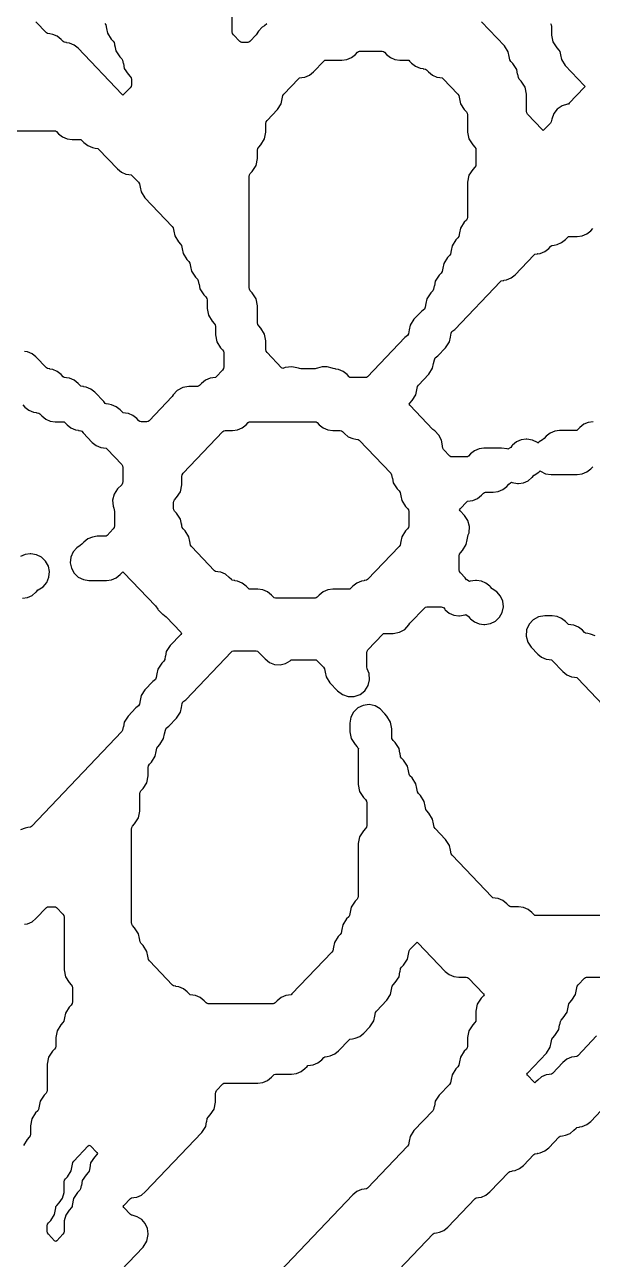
# Model space of a CAD drawing. Header units: millimetres. Extents: x 10 to 410, y 18 to 283.
# Drawn here: x 172.82 to 188.06, y 177.26 to 210.41 of the extents above; entities that cross this region are included whole.
import ezdxf

# ---------------------------------------------------------------- set-up
doc = ezdxf.new("R2010")
doc.units = ezdxf.units.MM
doc.layers.add('CUT', color=1, linetype='Continuous')

msp = doc.modelspace()

# ---------------------------------------------------------------- linework, layer by layer
at = {"layer": 'CUT'}
for points in [[(179.3189, 210.4346), (179.2605, 210.3879), (179.1986, 210.3496), (179.1009, 210.2382), (179.0371, 210.1388), (178.8677, 209.961), (178.8426, 209.9409), (178.8106, 209.9366), (178.6526, 209.9366), (178.6207, 209.9409), (178.5955, 209.961), (178.4262, 210.1388), (178.4018, 210.1768), (178.3933, 210.2211), (178.3933, 211.5464)], [(174.9766, 210.4447), (175.001, 210.4067), (175.0185, 210.3156), (175.0206, 210.316), (175.0453, 210.1877), (175.1475, 210.0285), (175.2022, 209.9711), (175.2266, 209.9332), (175.2441, 209.842), (175.2462, 209.8424), (175.2709, 209.7141), (175.3731, 209.5549), (175.4278, 209.4976), (175.4521, 209.4596), (175.4697, 209.3684), (175.4717, 209.3688), (175.4965, 209.2405), (175.5987, 209.0814), (175.6533, 209.024), (175.6777, 208.986), (175.6863, 208.9417), (175.6863, 208.8004), (175.6777, 208.7561), (175.6533, 208.7181), (175.4887, 208.5452), (175.4607, 208.5241), (175.4327, 208.5452), (174.255, 209.7815), (174.1499, 209.8655), (174.0262, 209.9185), (173.9485, 209.929), (173.9489, 209.932), (173.8835, 209.9409), (173.8583, 209.961), (173.8038, 210.0182), (173.6987, 210.1023), (173.5751, 210.1553), (173.4973, 210.1658), (173.4977, 210.1688), (173.4323, 210.1777), (173.4071, 210.1978), (173.127, 210.4918)], [(186.9325, 210.4447), (186.9569, 210.4067), (186.9654, 210.3624), (186.9654, 210.1366), (187.0012, 209.9509), (187.1034, 209.7917), (187.1581, 209.7343), (187.1825, 209.6964), (187.2, 209.6052), (187.2021, 209.6056), (187.2268, 209.4773), (187.329, 209.3182), (187.8415, 208.7803), (187.8607, 208.7526), (187.8415, 208.725), (187.4399, 208.3035), (187.4147, 208.2834), (187.3943, 208.2806), (187.2457, 208.2362), (187.1179, 208.1484), (187.0231, 208.0256), (186.9705, 207.8797), (186.9569, 207.8089), (186.9325, 207.7709), (186.7678, 207.5981), (186.7399, 207.5769), (186.7119, 207.5981), (186.3216, 208.0077), (186.2972, 208.0457), (186.2887, 208.09), (186.2887, 208.5526), (186.2529, 208.7383), (186.1507, 208.8975), (186.096, 208.9549), (186.0716, 208.9928), (186.0541, 209.084), (186.052, 209.0836), (186.0273, 209.2119), (185.9251, 209.3711), (185.8704, 209.4285), (185.8461, 209.4664), (185.8285, 209.5576), (185.8265, 209.5572), (185.8017, 209.6855), (185.6995, 209.8446), (185.083, 210.4918)], [(171.8851, 207.5687), (173.6222, 207.5687), (173.6542, 207.5644), (173.6793, 207.5442), (173.7338, 207.487), (173.8389, 207.403), (173.9625, 207.35), (174.0958, 207.3319), (174.299, 207.3319), (174.3309, 207.3276), (174.3561, 207.3075), (174.4106, 207.2503), (174.5156, 207.1662), (174.6393, 207.1132), (174.7171, 207.1027), (174.7167, 207.0997), (174.7821, 207.0908), (174.8072, 207.0707), (175.3129, 206.5399), (175.418, 206.4559), (175.5416, 206.4029), (175.6194, 206.3923), (175.619, 206.3893), (175.6844, 206.3804), (175.7096, 206.3603), (175.8789, 206.1825), (175.9033, 206.1446), (175.9209, 206.0534), (175.9229, 206.0538), (175.9476, 205.9255), (176.0498, 205.7664), (176.7813, 204.9986), (176.8056, 204.9606), (176.8232, 204.8695), (176.8252, 204.8699), (176.85, 204.7416), (176.9522, 204.5824), (177.0069, 204.525), (177.0312, 204.4871), (177.0488, 204.3959), (177.0508, 204.3963), (177.0755, 204.268), (177.1778, 204.1089), (177.2324, 204.0515), (177.2568, 204.0135), (177.2744, 203.9223), (177.2764, 203.9227), (177.3011, 203.7944), (177.4033, 203.6353), (177.458, 203.5779), (177.4824, 203.5399), (177.5, 203.4488), (177.502, 203.4492), (177.5267, 203.3209), (177.6289, 203.1617), (177.6836, 203.1043), (177.708, 203.0664), (177.7165, 203.0221), (177.7165, 202.7962), (177.7523, 202.6105), (177.8545, 202.4514), (177.9092, 202.394), (177.9336, 202.356), (177.9421, 202.3117), (177.9421, 202.0859), (177.9779, 201.9001), (178.0801, 201.741), (178.1348, 201.6836), (178.1591, 201.6456), (178.1677, 201.6013), (178.1677, 201.2232), (178.1591, 201.1789), (178.1348, 201.1409), (177.9654, 200.9632), (177.9402, 200.943), (177.8748, 200.9341), (177.8752, 200.9312), (177.7974, 200.9206), (177.6738, 200.8676), (177.5687, 200.7836), (177.5142, 200.7264), (177.4891, 200.7062), (177.4571, 200.7019), (177.2286, 200.7019), (177.0651, 200.6744), (176.9195, 200.5949), (176.8079, 200.4721), (176.7813, 200.4306), (176.1607, 199.7792), (176.1356, 199.7591), (176.1036, 199.7548), (175.9456, 199.7548), (175.9137, 199.7591), (175.8885, 199.7792), (175.834, 199.8364), (175.729, 199.9205), (175.6053, 199.9734), (175.5275, 199.984), (175.5279, 199.987), (175.4625, 199.9959), (175.4374, 200.016), (175.3829, 200.0732), (175.2778, 200.1572), (175.1542, 200.2102), (175.0764, 200.2208), (175.0768, 200.2238), (175.0107, 200.2328), (174.9808, 200.2456), (174.9472, 200.2937), (174.7061, 200.5468), (174.6011, 200.6308), (174.4774, 200.6838), (174.3996, 200.6944), (174.4, 200.6974), (174.3346, 200.7062), (174.3095, 200.7264), (174.255, 200.7836), (174.1499, 200.8676), (174.0262, 200.9206), (173.9485, 200.9312), (173.9489, 200.9341), (173.8835, 200.943), (173.8583, 200.9632), (173.8038, 201.0204), (173.6987, 201.1044), (173.5751, 201.1574), (173.4973, 201.1679), (173.4977, 201.1709), (173.4323, 201.1798), (173.4071, 201.1999), (173.127, 201.4939), (173.022, 201.578), (172.8983, 201.631), (172.8205, 201.6415)], [(188.082, 199.7548), (187.9487, 199.7367), (187.825, 199.6837), (187.72, 199.5996), (187.6655, 199.5424), (187.6403, 199.5223), (187.6084, 199.518), (187.1797, 199.518), (187.0464, 199.4999), (186.9227, 199.4469), (186.8177, 199.3629), (186.7632, 199.3056), (186.7158, 199.2677), (186.6288, 199.2136), (186.5989, 199.1788), (186.5855, 199.1915), (186.4496, 199.2582), (186.2998, 199.2812), (186.2773, 199.2812), (186.144, 199.2631), (186.0204, 199.2101), (185.9153, 199.1261), (185.8998, 199.1098), (185.8662, 199.0616), (185.855, 199.0568), (185.787, 199.0145), (185.7728, 199.0215), (185.6231, 199.0444), (185.1494, 199.0444), (185.0161, 199.0263), (184.8925, 198.9733), (184.7874, 198.8893), (184.7329, 198.8321), (184.7077, 198.8119), (184.6758, 198.8076), (184.2922, 198.8076), (184.2603, 198.8119), (184.2351, 198.8321), (184.0658, 199.0098), (184.0414, 199.0478), (184.0329, 199.0921), (184.0329, 199.1068), (184.0094, 199.2582), (183.9411, 199.3955), (183.8345, 199.5055), (183.7793, 199.5473), (183.1568, 200.2007), (183.1376, 200.2283), (183.1568, 200.2559), (183.2181, 200.3203), (183.3203, 200.4794), (183.345, 200.6077), (183.3471, 200.6073), (183.3646, 200.6985), (183.389, 200.7365), (183.6693, 201.0306), (183.7715, 201.1898), (183.7962, 201.3181), (183.7982, 201.3177), (183.8177, 201.4186), (183.8384, 201.4667), (183.9118, 201.5219), (184.1204, 201.741), (184.2227, 201.9001), (184.2474, 202.0284), (184.2494, 202.028), (184.2688, 202.1289), (184.2896, 202.177), (184.3629, 202.2323), (185.5886, 203.5189), (185.6138, 203.539), (185.6792, 203.5479), (185.6788, 203.5509), (185.7566, 203.5614), (185.8802, 203.6144), (185.9853, 203.6985), (186.491, 204.2292), (186.5161, 204.2494), (186.5815, 204.2582), (186.5811, 204.2612), (186.6589, 204.2718), (186.7826, 204.3248), (186.8876, 204.4088), (186.9421, 204.466), (186.9673, 204.4862), (187.0327, 204.495), (187.0323, 204.498), (187.1101, 204.5086), (187.2337, 204.5616), (187.3388, 204.6456), (187.3933, 204.7028), (187.4185, 204.7229), (187.4504, 204.7273), (187.6535, 204.7273), (187.7868, 204.7454), (187.9105, 204.7984), (188.0155, 204.8824), (188.0701, 204.9396)], [(172.777, 200.2039), (172.8315, 200.1467), (172.9365, 200.0626), (173.0602, 200.0096), (173.138, 199.9991), (173.1376, 199.9961), (173.203, 199.9872), (173.2282, 199.9671), (173.2827, 199.9099), (173.3877, 199.8258), (173.5114, 199.7729), (173.6447, 199.7548), (173.8478, 199.7548), (173.8797, 199.7504), (173.9049, 199.7303), (173.9594, 199.6731), (174.0645, 199.5891), (174.1881, 199.5361), (174.2659, 199.5255), (174.2655, 199.5225), (174.3315, 199.5135), (174.3615, 199.5007), (174.395, 199.4526), (174.6362, 199.1995), (174.7412, 199.1155), (174.8649, 199.0625), (174.9427, 199.0519), (174.9422, 199.0489), (175.0077, 199.0401), (175.0328, 199.0199), (175.4278, 198.6054), (175.4521, 198.5674), (175.4607, 198.5231), (175.4607, 198.145), (175.4521, 198.1007), (175.4278, 198.0627), (175.318, 197.9475), (175.2252, 197.8102), (175.1823, 197.6501), (175.1941, 197.4848), (175.2176, 197.4299), (175.2351, 197.3392), (175.2351, 196.961), (175.2266, 196.9167), (175.2022, 196.8788), (175.0328, 196.701), (175.0077, 196.6809), (174.9757, 196.6765), (174.7726, 196.6765), (174.6393, 196.6584), (174.5156, 196.6055), (174.4106, 196.5214), (174.3561, 196.4642), (174.3087, 196.4263), (174.2217, 196.3721), (174.123, 196.2573), (174.0632, 196.1181), (174.0478, 195.9674), (174.0783, 195.8191), (174.1517, 195.6866), (174.2615, 195.5823), (174.3975, 195.5155), (174.5472, 195.4926), (175.0209, 195.4926), (175.1542, 195.5107), (175.2778, 195.5637), (175.3829, 195.6477), (175.4327, 195.7), (175.4607, 195.7212), (175.4887, 195.7), (176.3367, 194.8098), (176.3962, 194.7246), (176.4085, 194.6997), (176.5181, 194.588), (176.529, 194.5823), (176.6166, 194.5161), (177.0135, 194.0995), (177.0327, 194.0719), (177.0135, 194.0443), (176.7266, 193.7431), (176.6244, 193.584), (176.5997, 193.4557), (176.5976, 193.4561), (176.5801, 193.3649), (176.5557, 193.327), (176.501, 193.2696), (176.3988, 193.1104), (176.3741, 192.9821), (176.372, 192.9825), (176.3526, 192.8816), (176.3319, 192.8335), (176.2585, 192.7783), (176.0498, 192.5592), (175.9476, 192.4001), (175.9229, 192.2718), (175.9209, 192.2722), (175.9014, 192.1713), (175.8807, 192.1232), (175.8074, 192.0679), (175.5987, 191.8489), (175.4965, 191.6897), (175.4717, 191.5614), (175.4697, 191.5618), (175.4521, 191.4706), (175.4278, 191.4327), (173.0026, 188.887), (172.9774, 188.8669), (172.912, 188.858), (172.9124, 188.855), (172.8346, 188.8445), (172.711, 188.7915)], [(188.2852, 186.4947), (186.5481, 186.4947), (186.5161, 186.499), (186.491, 186.5192), (186.4365, 186.5764), (186.3314, 186.6604), (186.2078, 186.7134), (186.0744, 186.7315), (185.8713, 186.7315), (185.8394, 186.7358), (185.8142, 186.756), (185.7597, 186.8132), (185.6547, 186.8972), (185.531, 186.9502), (185.4532, 186.9608), (185.4536, 186.9637), (185.3882, 186.9726), (185.363, 186.9927), (184.2913, 188.1177), (184.267, 188.1556), (184.2494, 188.2468), (184.2474, 188.2464), (184.2227, 188.3747), (184.1204, 188.5338), (183.8402, 188.828), (183.8158, 188.866), (183.7982, 188.9572), (183.7962, 188.9568), (183.7715, 189.0851), (183.6693, 189.2442), (183.6146, 189.3016), (183.5902, 189.3396), (183.5727, 189.4307), (183.5706, 189.4303), (183.5459, 189.5586), (183.4437, 189.7178), (183.389, 189.7752), (183.3646, 189.8131), (183.3471, 189.9043), (183.345, 189.9039), (183.3203, 190.0322), (183.2181, 190.1914), (183.1634, 190.2487), (183.1391, 190.2867), (183.1215, 190.3779), (183.1195, 190.3775), (183.0947, 190.5058), (182.9925, 190.6649), (182.9378, 190.7223), (182.9135, 190.7603), (182.8959, 190.8514), (182.8939, 190.8511), (182.8692, 190.9793), (182.7669, 191.1385), (182.7123, 191.1959), (182.6977, 191.2185), (182.6743, 191.2446), (182.6794, 191.2758), (182.6794, 191.504), (182.6436, 191.6897), (182.5414, 191.8489), (182.4867, 191.9063), (182.4721, 191.9289), (182.3653, 192.0479), (182.2263, 192.1271), (182.0694, 192.1584), (181.9106, 192.1385), (181.7663, 192.0694), (181.6512, 191.9584), (181.577, 191.8166), (181.5514, 191.6587), (181.5514, 191.4305), (181.5872, 191.2448), (181.6894, 191.0856), (181.7441, 191.0282), (181.7586, 191.0056), (181.7821, 190.9795), (181.777, 190.9483), (181.777, 190.0098), (181.8128, 189.824), (181.915, 189.6649), (181.9697, 189.6075), (181.9941, 189.5695), (182.0026, 189.5252), (182.0026, 188.9103), (181.9941, 188.866), (181.9697, 188.828), (181.915, 188.7706), (181.8128, 188.6115), (181.777, 188.4257), (181.777, 187.016), (181.7685, 186.9717), (181.7441, 186.9337), (181.6894, 186.8763), (181.5872, 186.7172), (181.5625, 186.5889), (181.5605, 186.5893), (181.5429, 186.4981), (181.5185, 186.4602), (181.4638, 186.4028), (181.3616, 186.2436), (181.3369, 186.1153), (181.3349, 186.1157), (181.3173, 186.0246), (181.2929, 185.9866), (181.2383, 185.9292), (181.136, 185.77), (181.1113, 185.6417), (181.1093, 185.6421), (181.0917, 185.551), (181.0674, 185.513), (179.9957, 184.3881), (179.9705, 184.368), (179.9051, 184.3591), (179.9055, 184.3561), (179.8277, 184.3455), (179.704, 184.2926), (179.599, 184.2085), (179.5445, 184.1513), (179.5193, 184.1312), (179.4874, 184.1268), (177.7503, 184.1268), (177.7184, 184.1312), (177.6932, 184.1513), (177.6387, 184.2085), (177.5337, 184.2926), (177.41, 184.3455), (177.3322, 184.3561), (177.3326, 184.3591), (177.2672, 184.368), (177.242, 184.3881), (177.1875, 184.4453), (177.0825, 184.5293), (176.9588, 184.5823), (176.881, 184.5929), (176.8814, 184.5959), (176.816, 184.6048), (176.7909, 184.6249), (176.1703, 185.2762), (176.146, 185.3142), (176.1284, 185.4054), (176.1264, 185.405), (176.1017, 185.5333), (175.9994, 185.6924), (175.9448, 185.7498), (175.9204, 185.7878), (175.9028, 185.8789), (175.9008, 185.8785), (175.8761, 186.0068), (175.7739, 186.166), (175.7192, 186.2234), (175.6948, 186.2613), (175.6863, 186.3056), (175.6863, 188.8149), (175.6948, 188.8592), (175.7192, 188.8971), (175.7739, 188.9545), (175.8761, 189.1137), (175.9118, 189.2994), (175.9118, 189.762), (175.9204, 189.8063), (175.9448, 189.8443), (175.9994, 189.9017), (176.1017, 190.0608), (176.1374, 190.2466), (176.1374, 190.4724), (176.146, 190.5167), (176.1703, 190.5546), (176.225, 190.612), (176.3272, 190.7712), (176.3519, 190.8995), (176.354, 190.8991), (176.3715, 190.9902), (176.3959, 191.0282), (176.4506, 191.0856), (176.5528, 191.2448), (176.5775, 191.373), (176.5796, 191.3727), (176.599, 191.4736), (176.6197, 191.5216), (176.6931, 191.5769), (176.9018, 191.796), (177.004, 191.9551), (177.0287, 192.0834), (177.0307, 192.083), (177.0502, 192.1839), (177.0709, 192.232), (177.1443, 192.2873), (178.37, 193.5738), (178.3951, 193.594), (178.4271, 193.5983), (179.0362, 193.5983), (179.0682, 193.594), (179.0933, 193.5738), (179.2752, 193.383), (179.3919, 193.2922), (179.5301, 193.2395), (179.6776, 193.2295), (179.8216, 193.2631), (179.9495, 193.3374), (179.9742, 193.3572), (180.0061, 193.3615), (180.6153, 193.3615), (180.6472, 193.3572), (180.6724, 193.3371), (180.8418, 193.1593), (180.8661, 193.1213), (180.8837, 193.0302), (180.8857, 193.0306), (180.9105, 192.9023), (181.0127, 192.7431), (181.2214, 192.5241), (181.3517, 192.4258), (181.5068, 192.3748), (181.67, 192.3765), (181.824, 192.4307), (181.9523, 192.5315), (182.0414, 192.6683), (182.0816, 192.8265), (182.0687, 192.9892), (182.013, 193.1184), (182.0026, 193.1725), (182.0026, 193.5506), (182.0111, 193.5949), (182.0355, 193.6329), (182.4305, 194.0474), (182.4556, 194.0675), (182.4876, 194.0719), (182.7161, 194.0719), (182.8796, 194.0994), (183.0252, 194.1789), (183.1368, 194.3017), (183.1634, 194.3432), (183.5584, 194.7578), (183.5835, 194.7779), (183.6155, 194.7822), (183.9991, 194.7822), (184.0316, 194.7778), (184.0616, 194.765), (184.0951, 194.7169), (184.1107, 194.7006), (184.2157, 194.6165), (184.3394, 194.5636), (184.4727, 194.5455), (184.4952, 194.5455), (184.6449, 194.5684), (184.6591, 194.5754), (184.7271, 194.533), (184.7383, 194.5282), (184.7719, 194.4801), (184.7874, 194.4638), (184.8925, 194.3797), (185.0161, 194.3268), (185.1494, 194.3087), (185.1719, 194.3087), (185.3216, 194.3316), (185.4576, 194.3983), (185.5674, 194.5027), (185.6409, 194.6351), (185.6713, 194.7835), (185.6559, 194.9342), (185.5961, 195.0733), (185.4974, 195.1882), (185.3689, 195.2683), (185.3576, 195.2731), (185.3241, 195.3212), (185.3085, 195.3375), (185.2035, 195.4215), (185.0798, 195.4745), (184.9465, 195.4926), (184.924, 195.4926), (184.7743, 195.4697), (184.7601, 195.4627), (184.6921, 195.505), (184.6809, 195.5098), (184.6473, 195.558), (184.5169, 195.6948), (184.4926, 195.7328), (184.484, 195.7771), (184.484, 196.1552), (184.4926, 196.1995), (184.5169, 196.2375), (184.5716, 196.2949), (184.6738, 196.4541), (184.6985, 196.5824), (184.7006, 196.582), (184.7271, 196.7196), (184.7506, 196.7745), (184.7624, 196.9398), (184.7195, 197.0999), (184.6267, 197.2372), (184.5103, 197.3593), (184.4911, 197.3869), (184.5103, 197.4145), (184.6863, 197.5992), (184.7115, 197.6193), (184.7769, 197.6282), (184.7765, 197.6312), (184.8543, 197.6418), (184.9779, 197.6948), (185.083, 197.7788), (185.1375, 197.836), (185.1626, 197.8561), (185.1946, 197.8605), (185.3977, 197.8605), (185.531, 197.8786), (185.6547, 197.9315), (185.7597, 198.0156), (185.8142, 198.0728), (185.8616, 198.1107), (185.888, 198.1272), (185.9022, 198.1202), (186.0519, 198.0973), (186.0744, 198.0973), (186.2078, 198.1153), (186.3314, 198.1683), (186.4365, 198.2524), (186.452, 198.2687), (186.4856, 198.3168), (186.4968, 198.3216), (186.6253, 198.4016), (186.6552, 198.4364), (186.6686, 198.4237), (186.8046, 198.357), (186.9543, 198.334), (187.6535, 198.334), (187.7868, 198.3521), (187.9105, 198.4051), (188.0155, 198.4892), (188.0701, 198.5464)], [(172.765, 195.019), (172.8983, 195.0371), (173.022, 195.0901), (173.127, 195.1741), (173.1426, 195.1904), (173.1761, 195.2386), (173.1873, 195.2434), (173.3159, 195.3234), (173.4146, 195.4383), (173.4744, 195.5775), (173.4898, 195.7281), (173.4593, 195.8765), (173.3859, 196.0089), (173.2761, 196.1133), (173.1401, 196.18), (172.9904, 196.203), (172.9679, 196.203), (172.8346, 196.1849), (172.711, 196.1319)], [(188.1361, 194.0008), (188.0124, 194.0538), (187.9346, 194.0643), (187.935, 194.0673), (187.8696, 194.0762), (187.8445, 194.0963), (187.79, 194.1536), (187.6849, 194.2376), (187.5613, 194.2906), (187.4835, 194.3011), (187.4839, 194.3041), (187.4185, 194.313), (187.3933, 194.3331), (187.3388, 194.3903), (187.2337, 194.4744), (187.1101, 194.5274), (186.9768, 194.5455), (186.7789, 194.5455), (186.6154, 194.518), (186.4698, 194.4385), (186.3583, 194.3159), (186.293, 194.1635), (186.2811, 193.9981), (186.324, 193.8379), (186.4168, 193.7006), (186.5921, 193.5166), (186.6971, 193.4326), (186.8208, 193.3796), (186.8986, 193.3691), (186.8982, 193.3661), (186.9636, 193.3572), (186.9887, 193.3371), (187.2688, 193.0431), (187.3739, 192.959), (187.4975, 192.906), (187.5753, 192.8955), (187.5749, 192.8925), (187.6403, 192.8836), (187.6655, 192.8635), (188.5116, 191.9754)], [(172.8205, 186.2655), (172.8983, 186.276), (173.022, 186.329), (173.127, 186.413), (173.4071, 186.707), (173.4323, 186.7272), (173.4642, 186.7315), (173.6222, 186.7315), (173.6542, 186.7272), (173.6793, 186.707), (173.8487, 186.5293), (173.8731, 186.4913), (173.8816, 186.447), (173.8816, 185.0373), (173.9174, 184.8515), (174.0196, 184.6924), (174.0743, 184.635), (174.0986, 184.597), (174.1072, 184.5527), (174.1072, 184.1746), (174.0986, 184.1303), (174.0743, 184.0923), (174.0196, 184.0349), (173.9174, 183.8757), (173.8927, 183.7475), (173.8906, 183.7479), (173.8731, 183.6567), (173.8487, 183.6187), (173.794, 183.5613), (173.6918, 183.4022), (173.656, 183.2164), (173.656, 182.9906), (173.6475, 182.9463), (173.6231, 182.9084), (173.5684, 182.851), (173.4662, 182.6918), (173.4304, 182.5061), (173.4304, 181.8067), (173.4219, 181.7624), (173.3975, 181.7244), (173.3428, 181.667), (173.2406, 181.5079), (173.2159, 181.3796), (173.2139, 181.38), (173.1963, 181.2888), (173.1719, 181.2509), (173.1172, 181.1935), (173.015, 181.0343), (172.9793, 180.8486), (172.9793, 180.6228), (172.9707, 180.5785), (172.9463, 180.5405), (172.8917, 180.4831), (172.7895, 180.324)], [(174.8168, 176.3474), (175.9994, 177.5888), (176.1017, 177.7479), (176.1374, 177.9337), (176.1374, 177.9506), (176.117, 178.0922), (176.0572, 178.2222), (175.9631, 178.33), (175.8423, 178.4067), (175.7047, 178.4461), (175.6881, 178.4483), (175.663, 178.4684), (175.487, 178.6532), (175.4677, 178.6808), (175.487, 178.7084), (175.663, 178.8931), (175.6881, 178.9132), (175.7535, 178.9221), (175.7531, 178.9251), (175.8309, 178.9356), (175.9546, 178.9886), (176.0596, 179.0727), (177.5785, 180.667), (177.6807, 180.8262), (177.7055, 180.9544), (177.7075, 180.9541), (177.725, 181.0452), (177.7494, 181.0832), (177.8041, 181.1406), (177.9063, 181.2997), (177.9421, 181.4855), (177.9421, 181.7113), (177.9506, 181.7556), (177.975, 181.7935), (178.1444, 181.9713), (178.1695, 181.9914), (178.2015, 181.9958), (179.0814, 181.9958), (179.2147, 182.0139), (179.3383, 182.0669), (179.4434, 182.1509), (179.4979, 182.2081), (179.523, 182.2282), (179.555, 182.2326), (179.9837, 182.2326), (180.117, 182.2507), (180.2407, 182.3036), (180.3457, 182.3877), (180.4002, 182.4449), (180.4254, 182.465), (180.4908, 182.4739), (180.4904, 182.4769), (180.5682, 182.4874), (180.6918, 182.5404), (180.7969, 182.6245), (180.8514, 182.6817), (180.8765, 182.7018), (180.9419, 182.7107), (180.9415, 182.7137), (181.0193, 182.7242), (181.143, 182.7772), (181.248, 182.8612), (181.5281, 183.1552), (181.5533, 183.1754), (181.6187, 183.1842), (181.6183, 183.1872), (181.6961, 183.1978), (181.8197, 183.2508), (181.9248, 183.3348), (182.0902, 183.5084), (182.1924, 183.6676), (182.2171, 183.7959), (182.2192, 183.7955), (182.2367, 183.8866), (182.2611, 183.9246), (182.5414, 184.2188), (182.6436, 184.378), (182.6683, 184.5062), (182.6703, 184.5058), (182.6879, 184.597), (182.7123, 184.635), (182.7669, 184.6924), (182.8692, 184.8515), (182.8939, 184.9798), (182.8959, 184.9794), (182.9135, 185.0706), (182.9378, 185.1085), (182.9925, 185.1659), (183.0947, 185.3251), (183.1195, 185.4534), (183.1215, 185.453), (183.1391, 185.5442), (183.1634, 185.5821), (183.3281, 185.755), (183.3561, 185.7762), (183.3841, 185.755), (184.1107, 184.9923), (184.2157, 184.9083), (184.3394, 184.8553), (184.4727, 184.8372), (184.6758, 184.8372), (184.7077, 184.8329), (184.7329, 184.8127), (185.1345, 184.3912), (185.1537, 184.3636), (185.1345, 184.336), (185.0732, 184.2717), (184.971, 184.1125), (184.9352, 183.9268), (184.9352, 183.701), (184.9267, 183.6567), (184.9023, 183.6187), (184.8476, 183.5613), (184.7454, 183.4022), (184.7096, 183.2164), (184.7096, 182.9906), (184.7011, 182.9463), (184.6767, 182.9084), (184.622, 182.851), (184.5198, 182.6918), (184.4951, 182.5635), (184.493, 182.5639), (184.4755, 182.4728), (184.4511, 182.4348), (184.3964, 182.3774), (184.2942, 182.2182), (184.2695, 182.09), (184.2675, 182.0903), (184.2499, 181.9992), (184.2255, 181.9612), (183.9453, 181.667), (183.843, 181.5079), (183.8183, 181.3796), (183.8163, 181.38), (183.7987, 181.2888), (183.7744, 181.2509), (183.2685, 180.7199), (183.1663, 180.5607), (183.1416, 180.4324), (183.1395, 180.4328), (183.122, 180.3417), (183.0976, 180.3037), (182.0259, 179.1788), (182.0007, 179.1587), (181.9353, 179.1498), (181.9357, 179.1468), (181.858, 179.1362), (181.7343, 179.0833), (181.6292, 178.9992), (179.6592, 176.9313)], [(188.1712, 183.2614), (187.6655, 182.7306), (187.6403, 182.7105), (187.5749, 182.7016), (187.5753, 182.6986), (187.4975, 182.688), (187.3739, 182.6351), (187.2688, 182.551), (186.9887, 182.257), (186.9636, 182.2369), (186.8982, 182.228), (186.8986, 182.225), (186.8208, 182.2145), (186.6971, 182.1615), (186.5921, 182.0774), (186.5423, 182.0251), (186.5143, 182.004), (186.4863, 182.0251), (186.315, 182.2049), (186.2957, 182.2326), (186.315, 182.2602), (186.8275, 182.7981), (186.9297, 182.9572), (186.9544, 183.0855), (186.9564, 183.0851), (186.974, 183.1763), (186.9984, 183.2143), (187.053, 183.2717), (187.1552, 183.4308), (187.18, 183.5591), (187.182, 183.5587), (187.1996, 183.6499), (187.2239, 183.6878), (187.2786, 183.7452), (187.3808, 183.9044), (187.4055, 184.0327), (187.4076, 184.0323), (187.4251, 184.1234), (187.4495, 184.1614), (187.5042, 184.2188), (187.6064, 184.378), (187.6311, 184.5062), (187.6332, 184.5058), (187.6507, 184.597), (187.6751, 184.635), (187.8445, 184.8127), (187.8696, 184.8329), (187.9016, 184.8372), (188.3303, 184.8372)], [(180.4564, 174.4532), (183.784, 177.9459), (183.8091, 177.9661), (183.8745, 177.9749), (183.8741, 177.9779), (183.9519, 177.9885), (184.0756, 178.0415), (184.1806, 178.1255), (184.9119, 178.8931), (184.937, 178.9132), (185.0025, 178.9221), (185.002, 178.9251), (185.0798, 178.9356), (185.2035, 178.9886), (185.3085, 179.0727), (185.8142, 179.6034), (185.8394, 179.6236), (185.9048, 179.6325), (185.9044, 179.6354), (185.9822, 179.646), (186.1058, 179.699), (186.2109, 179.783), (186.491, 180.077), (186.5161, 180.0971), (186.5815, 180.106), (186.5811, 180.109), (186.6589, 180.1196), (186.7826, 180.1726), (186.8876, 180.2566), (187.1677, 180.5506), (187.1929, 180.5707), (187.2583, 180.5796), (187.2579, 180.5826), (187.3357, 180.5932), (187.4593, 180.6461), (187.5644, 180.7302), (187.6189, 180.7874), (187.644, 180.8075), (187.7095, 180.8164), (187.709, 180.8194), (187.7868, 180.8299), (187.9105, 180.8829), (188.0155, 180.967), (188.2956, 181.261)]]:
    msp.add_lwpolyline(points, dxfattribs=at)
for points in [[(183.2685, 202.5042), (183.1663, 202.3451), (183.1416, 202.2168), (183.1395, 202.2172), (183.1201, 202.1163), (183.0994, 202.0682), (183.026, 202.0129), (182.0259, 200.9632), (182.0007, 200.943), (181.9688, 200.9387), (181.5852, 200.9387), (181.5533, 200.943), (181.5281, 200.9632), (181.4736, 201.0204), (181.3686, 201.1044), (181.2449, 201.1574), (181.1671, 201.1679), (181.1675, 201.1709), (181.1015, 201.1799), (181.0716, 201.1927), (180.9419, 201.2286), (180.8074, 201.2286), (180.6778, 201.1927), (180.6479, 201.1799), (180.6153, 201.1755), (180.2317, 201.1755), (180.1992, 201.1799), (180.1725, 201.1913), (179.9958, 201.2313), (179.8164, 201.2058), (179.748, 201.1828), (179.7188, 201.2048), (179.3285, 201.6145), (179.3041, 201.6525), (179.2956, 201.6968), (179.2956, 201.9226), (179.2598, 202.1083), (179.1576, 202.2675), (179.1029, 202.3249), (179.0785, 202.3628), (179.07, 202.4071), (179.07, 202.8697), (179.0342, 203.0555), (178.932, 203.2146), (178.8773, 203.272), (178.853, 203.31), (178.8444, 203.3543), (178.8444, 206.3371), (178.853, 206.3814), (178.8773, 206.4193), (178.932, 206.4767), (179.0342, 206.6359), (179.07, 206.8216), (179.07, 207.0474), (179.0785, 207.0917), (179.1029, 207.1297), (179.1576, 207.1871), (179.2598, 207.3462), (179.2956, 207.532), (179.2956, 207.7578), (179.3041, 207.8021), (179.3285, 207.84), (179.6088, 208.1342), (179.711, 208.2934), (179.7357, 208.4217), (179.7377, 208.4213), (179.7553, 208.5124), (179.7797, 208.5504), (180.1746, 208.965), (180.1998, 208.9851), (180.2652, 208.994), (180.2648, 208.997), (180.3426, 209.0075), (180.4662, 209.0605), (180.5713, 209.1445), (180.8514, 209.4385), (180.8765, 209.4587), (180.9085, 209.463), (181.3372, 209.463), (181.4705, 209.4811), (181.5942, 209.5341), (181.6992, 209.6181), (181.7537, 209.6753), (181.7789, 209.6955), (181.8108, 209.6998), (182.42, 209.6998), (182.4519, 209.6955), (182.4771, 209.6753), (182.5316, 209.6181), (182.6366, 209.5341), (182.7603, 209.4811), (182.8936, 209.463), (183.0967, 209.463), (183.1287, 209.4587), (183.1538, 209.4385), (183.2083, 209.3813), (183.3134, 209.2973), (183.437, 209.2443), (183.5148, 209.2338), (183.5144, 209.2308), (183.5798, 209.2219), (183.605, 209.2018), (183.6595, 209.1445), (183.7645, 209.0605), (183.8882, 209.0075), (183.966, 208.997), (183.9656, 208.994), (184.031, 208.9851), (184.0562, 208.965), (184.4511, 208.5504), (184.4755, 208.5124), (184.493, 208.4213), (184.4951, 208.4217), (184.5198, 208.2934), (184.622, 208.1342), (184.6767, 208.0768), (184.7011, 208.0389), (184.7096, 207.9946), (184.7096, 207.532), (184.7454, 207.3462), (184.8476, 207.1871), (184.9023, 207.1297), (184.9267, 207.0917), (184.9352, 207.0474), (184.9352, 206.6693), (184.9267, 206.625), (184.9023, 206.587), (184.8476, 206.5296), (184.7454, 206.3705), (184.7096, 206.1847), (184.7096, 205.2486), (184.7011, 205.2043), (184.6767, 205.1663), (184.622, 205.1089), (184.5198, 204.9497), (184.4951, 204.8215), (184.493, 204.8218), (184.4755, 204.7307), (184.4511, 204.6927), (184.3964, 204.6353), (184.2942, 204.4762), (184.2695, 204.3479), (184.2675, 204.3483), (184.2499, 204.2571), (184.2255, 204.2192), (184.1708, 204.1618), (184.0686, 204.0026), (184.0439, 203.8743), (184.0419, 203.8747), (184.0243, 203.7835), (183.9999, 203.7456), (183.9453, 203.6882), (183.843, 203.529), (183.8183, 203.4007), (183.8163, 203.4011), (183.7987, 203.31), (183.7744, 203.272), (183.7197, 203.2146), (183.6175, 203.0555), (183.5927, 202.9272), (183.5907, 202.9276), (183.5713, 202.8267), (183.5505, 202.7786), (183.4772, 202.7233)], [(176.8142, 197.4346), (176.8142, 197.576), (176.8227, 197.6203), (176.8471, 197.6582), (176.9018, 197.7156), (177.004, 197.8748), (177.0398, 198.0605), (177.0398, 198.2863), (177.0483, 198.3306), (177.0727, 198.3686), (178.1444, 199.4935), (178.1695, 199.5136), (178.2015, 199.518), (178.4046, 199.518), (178.5379, 199.5361), (178.6616, 199.5891), (178.7666, 199.6731), (178.8211, 199.7303), (178.8463, 199.7504), (178.8782, 199.7548), (180.6153, 199.7548), (180.6472, 199.7504), (180.6724, 199.7303), (180.7269, 199.6731), (180.832, 199.5891), (180.9556, 199.5361), (181.0889, 199.518), (181.2921, 199.518), (181.324, 199.5136), (181.3492, 199.4935), (181.4037, 199.4363), (181.5087, 199.3523), (181.6324, 199.2993), (181.7102, 199.2887), (181.7098, 199.2857), (181.7752, 199.2768), (181.8003, 199.2567), (182.6464, 198.3686), (182.6708, 198.3306), (182.6884, 198.2395), (182.6904, 198.2399), (182.7151, 198.1116), (182.8173, 197.9524), (182.872, 197.895), (182.8964, 197.8571), (182.914, 197.7659), (182.916, 197.7663), (182.9407, 197.638), (183.0429, 197.4788), (183.0976, 197.4214), (183.122, 197.3835), (183.1305, 197.3392), (183.1305, 196.961), (183.122, 196.9167), (183.0976, 196.8788), (183.0429, 196.8214), (182.9407, 196.6622), (182.916, 196.5339), (182.914, 196.5343), (182.8964, 196.4432), (182.872, 196.4052), (182.0259, 195.5171), (182.0007, 195.4969), (181.9353, 195.4881), (181.9357, 195.4851), (181.858, 195.4745), (181.7343, 195.4215), (181.6292, 195.3375), (181.5747, 195.2803), (181.5496, 195.2601), (181.5176, 195.2558), (181.0889, 195.2558), (180.9556, 195.2377), (180.832, 195.1847), (180.7269, 195.1007), (180.6724, 195.0435), (180.6472, 195.0234), (180.6153, 195.019), (179.555, 195.019), (179.523, 195.0234), (179.4979, 195.0435), (179.4434, 195.1007), (179.3383, 195.1847), (179.2147, 195.2377), (179.0814, 195.2558), (178.8782, 195.2558), (178.8463, 195.2601), (178.8211, 195.2803), (178.7666, 195.3375), (178.6616, 195.4215), (178.5379, 195.4745), (178.4601, 195.4851), (178.4605, 195.4881), (178.3951, 195.4969), (178.37, 195.5171), (178.3155, 195.5743), (178.2104, 195.6583), (178.0867, 195.7113), (178.009, 195.7219), (178.0094, 195.7248), (177.944, 195.7337), (177.9188, 195.7538), (177.2983, 196.4052), (177.2739, 196.4432), (177.2563, 196.5343), (177.2543, 196.5339), (177.2296, 196.6622), (177.1274, 196.8214), (177.0727, 196.8788), (177.0483, 196.9167), (177.0307, 197.0079), (177.0287, 197.0075), (177.004, 197.1358), (176.9018, 197.2949), (176.8471, 197.3523), (176.8227, 197.3903)], [(173.7495, 178.7789), (173.839, 178.909), (173.8835, 179.0605), (173.8805, 179.1543), (173.8816, 179.1543), (173.8816, 179.3434), (173.8901, 179.3877), (173.9145, 179.4257), (173.9692, 179.4831), (174.0714, 179.6422), (174.0961, 179.7705), (174.0982, 179.7701), (174.1157, 179.8613), (174.1401, 179.8992), (174.5304, 180.3089), (174.5583, 180.3301), (174.5863, 180.3089), (174.7576, 180.1291), (174.7769, 180.1015), (174.7576, 180.0739), (174.6963, 180.0095), (174.5941, 179.8504), (174.5694, 179.7221), (174.5674, 179.7225), (174.5498, 179.6313), (174.5254, 179.5934), (174.4707, 179.536), (174.3685, 179.3768), (174.3438, 179.2485), (174.3418, 179.2489), (174.3242, 179.1577), (174.2998, 179.1198), (174.2394, 179.0563), (174.1372, 178.8972), (174.1014, 178.7114), (174.1014, 178.6826), (174.0809, 178.6532), (174.0137, 178.5826), (173.9242, 178.4525), (173.8797, 178.301), (173.8827, 178.2072), (173.8816, 178.2072), (173.8816, 178.0181), (173.8731, 177.9738), (173.8487, 177.9359), (173.684, 177.763), (173.656, 177.7418), (173.628, 177.763), (173.4633, 177.9359), (173.439, 177.9738), (173.4304, 178.0181), (173.4304, 178.1595), (173.439, 178.2038), (173.4633, 178.2417), (173.5238, 178.3052), (173.626, 178.4644), (173.6618, 178.6501), (173.6618, 178.6789), (173.6823, 178.7084)]]:
    msp.add_lwpolyline(points, close=True, dxfattribs=at)

doc.saveas('drawing.dxf')
